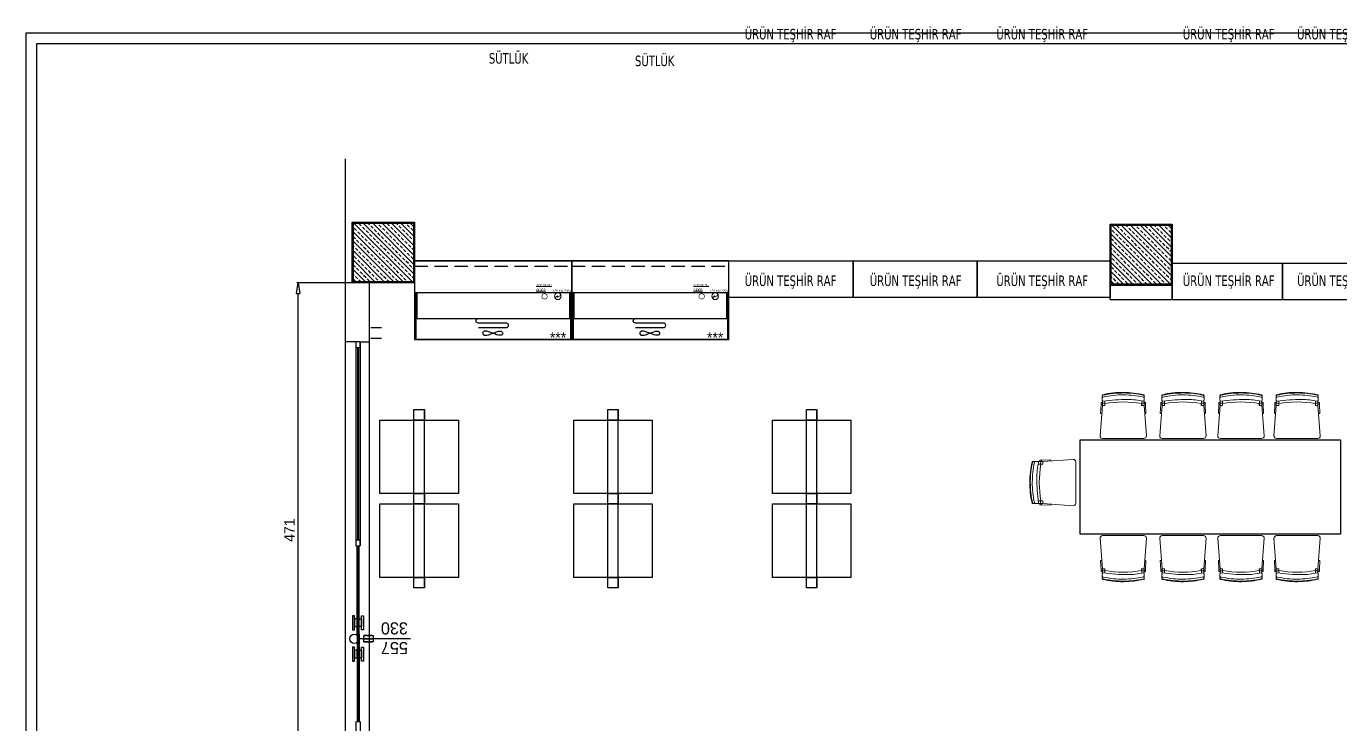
# Model space of a CAD drawing. Header units: millimetres. Extents: x 7703 to 16070, y -6855 to 95.
# Drawn here: x 12039 to 13294, y -4614 to -3948 of the extents above; entities that cross this region are included whole.
import ezdxf

# ---------------------------------------------------------------- set-up
doc = ezdxf.new("R2010")
doc.units = ezdxf.units.MM
doc.linetypes.add('DASHED', pattern=[19.05, 12.7, -6.35])
for name, color, linetype in [('Ar-MECH-SHAFT', 4, 'Continuous'), ('Cember', 7, 'Continuous'), ('Cizgi', 7, 'Continuous'), ('Giydirme_Cephe', 7, 'Continuous'), ('Kıtc-002 Çizgi', 7, 'Continuous'), ('Kıtc-012 Elk Tes Ölçü', 1, 'Continuous'), ('Kıtc-014 Elk Tes İşaretler', 1, 'Continuous'), ('Kıtc-025 Antet', 7, 'Continuous'), ('Kıtc-031 Müşteri Mevcut', 30, 'Continuous'), ('YAZI', 7, 'Continuous')]:
    doc.layers.add(name, color=color, linetype=linetype)
doc.layers.add('TEFRIS', color=9, linetype='Continuous', lineweight=0)
doc.layers.add('TES_SU', color=150, linetype='Continuous', lineweight=25)
doc.styles.add('01_1', font='HELVL.shx', dxfattribs={"width": 0.7, "height": 1.8})
doc.styles.get("Standard").update_dxf_attribs({"font": 'stylu.ttf', "height": 10})
doc.dimstyles.new('ISO-25', dxfattribs={"dimtxt": 2.5, "dimasz": 5, "dimexe": 1.25, "dimexo": 0.625, "dimtad": 1, "dimdec": 0, "dimtxsty": 'Standard', "dimblk": 'ARCHTICK', "dimcen": 2.5, "dimclrd": 256, "dimclre": 256, "dimclrt": 256, "dimadec": 0, "dimazin": 0, "dimtfac": 1, "dimtdec": 0, "dimtmove": 0, "dimatfit": 3, "dimldrblk": 'ARCHTICK', "dimfxl": 1, "dimlwd": -1, "dimlwe": -1, "dimarcsym": 0})

# ---------------------------------------------------------------- blocks, each defined once
blk = doc.blocks.new('FDHJ')
at = {"layer": 'TEFRIS', "color": 22, "linetype": 'Continuous'}
for p, q in [((3089.1, 2399.9), (3091.3, 2370.8)), ((3091.5, 2402.4), (3130.9, 2402.4)), ((3133.3, 2399.9), (3131.1, 2370.8)), ((3090, 2369.8), (3089.6, 2378.5)), ((3089.6, 2378.5), (3090.7, 2378.5)), ((3132.8, 2378.5), (3131.7, 2378.5)), ((3132.4, 2369.8), (3132.8, 2378.5)), ((3090, 2368.2), (3090, 2369.8)), ((3090, 2369.8), (3091.3, 2369.8)), ((3090, 2368.2), (3091.3, 2368.2)), ((3091.1, 2362.2), (3091.1, 2366)), ((3091.1, 2362.2), (3091.1, 2366)), ((3091.1, 2362.2), (3091.1, 2361.4)), ((3091.3, 2370.8), (3091.3, 2366.6)), ((3091.3, 2370.8), (3093.7, 2370.8)), ((3091.3, 2368.8), (3093.6, 2368.8)), ((3093.6, 2366.5), (3093.6, 2370.8)), ((3093.7, 2369), (3093.7, 2370.8)), ((3128.7, 2369), (3128.7, 2370.8)), ((3128.7, 2370.8), (3131.1, 2370.8)), ((3128.8, 2366.5), (3128.8, 2370.8)), ((3128.8, 2368.8), (3131.1, 2368.8)), ((3131.1, 2370.8), (3131.1, 2366.6)), ((3132.4, 2369.8), (3131.1, 2369.8)), ((3132.4, 2368.2), (3131.1, 2368.2)), ((3131.3, 2362.2), (3131.3, 2366)), ((3131.3, 2362.2), (3131.3, 2366)), ((3131.3, 2362.2), (3131.3, 2361.4)), ((3132.4, 2368.2), (3132.4, 2369.8))]:
    blk.add_line(p, q, dxfattribs=at)
for centre, radius, start, end in [((3091.5, 2400), 2.4, 90, 184.3987), ((3130.9, 2400), 2.4, 355.6013, 90), ((3091.9, 2366), 0.8, 77.4176, 180), ((3091.9, 2362.2), 0.8, 73.69, 180), ((3091.6, 2361.9), 0.532, 185.0329, 231.405), ((3091.9, 2361.4), 0.8, 180, 253.1643), ((3092, 2362.4), 1.17, 232.2719, 260.8673), ((3110.6, 2440.5), 82, 256.6264, 270.1171), ((3110.6, 2440.5), 81.5, 256.655, 270.117), ((3106.8, 2433.4), 68.2, 257.5192, 270.1008), ((3110.6, 2444), 83.1, 257.1293, 270.1154), ((3111.2, 2480.8), 113.2, 261.1082, 278.8918), ((3107.1, 2533.5), 168.3, 269.9289, 277.9379), ((3111, 2451.5), 90.7, 269.8879, 282.3212), ((3111, 2447.8), 88.8, 269.8862, 282.7841), ((3111, 2447.7), 89.3, 269.886, 282.8161), ((3130.5, 2362.2), 0.8, 0, 106.31), ((3130.5, 2366), 0.8, 0, 102.5824), ((3130.4, 2362.4), 1.17, 279.1327, 307.7281), ((3130.5, 2361.4), 0.8, 286.8357, 0), ((3130.8, 2361.9), 0.532, 308.595, 354.9671)]:
    blk.add_arc(centre, radius, start, end, dxfattribs=at)
blk = doc.blocks.new('_ClosedBlank')
at = {"color": 0, "linetype": 'ByBlock', "lineweight": -2}
for p, q in [((-1, 0.17), (0, 0)), ((-1, 0.17), (-1, -0.17)), ((0, 0), (-1, -0.17))]:
    blk.add_line(p, q, dxfattribs=at)
blk = doc.blocks.new('*D154')
at = {"layer": 'Defpoints', "color": 0, "transparency": 16777216}
for p in [(12298.5, -4193.1), (12366.7, -4193.1), (12351.6, -4664.5)]:
    blk.add_point(p, dxfattribs=at)
at = {"layer": 'Kıtc-012 Elk Tes Ölçü', "transparency": 16777216}
for p, q in [((12366, -4193.1), (12297.3, -4193.1)), ((12298.5, -4654.5), (12298.5, -4203.1)), ((12351, -4664.5), (12297.3, -4664.5))]:
    blk.add_line(p, q, dxfattribs=at)
at = {"layer": 'Kıtc-012 Elk Tes Ölçü', "transparency": 16777216, "xscale": 10, "yscale": 10, "zscale": 10}
for p, rotation in [((12298.5, -4193.1), 90), ((12298.5, -4664.5), 270)]:
    blk.add_blockref('_ClosedBlank', p, dxfattribs=dict(at, rotation=rotation))
at = {"layer": 'Kıtc-012 Elk Tes Ölçü', "transparency": 16777216, "insert": (12290.2, -4428.8), "char_height": 10, "attachment_point": 5, "rotation": 90}
blk.add_mtext('471', dxfattribs=at)
blk = doc.blocks.new('A$C29431E44')
at = {"layer": 'Kıtc-014 Elk Tes İşaretler', "linetype": 'Continuous', "lineweight": 0}
for p, q in [((2.9, 3.7), (1, 2.3)), ((1, 2.2), (2.8, 3.5)), ((1, 2.3), (1, 2.2)), ((2.8, 3.5), (2.9, 2.3)), ((3, 2.5), (2.9, 3.7)), ((2.9, 2.3), (5.2, 3.5)), ((5.2, 3.6), (3, 2.5)), ((5.7, 3.8), (5.1, 3.8)), ((5.1, 3.8), (5.2, 3.6)), ((5.2, 3.6), (5.3, 3.4)), ((5.2, 3.5), (5.2, 3.6)), ((5.3, 3.4), (5.7, 3.8))]:
    blk.add_line(p, q, dxfattribs=at)
blk.add_circle((3.2, 3.2), 3.16, dxfattribs=at)
blk = doc.blocks.new('v-sg')
at = {"layer": 'TES_SU', "linetype": 'Continuous', "const_width": 1.2}
blk.add_lwpolyline([(-5, 0, 1), (5, 0, 1)], format="xyb", close=True, dxfattribs=at)
blk = doc.blocks.new('A$C32DF704E')
at = {"layer": 'Kıtc-031 Müşteri Mevcut'}
for p, q in [((65.1, 14.2), (64.9, 13.5)), ((64.9, 13.5), (65.1, 12.8)), ((65.6, 14.9), (65.1, 14.2)), ((65.1, 12.8), (65.6, 12.1)), ((66.4, 15.3), (65.6, 14.9)), ((67.5, 15.5), (66.4, 15.3)), ((69, 15.3), (67.5, 15.5)), ((70.7, 14.9), (69, 15.3)), ((72.6, 14.2), (70.7, 14.9)), ((70.7, 12.1), (72.6, 12.8)), ((74.5, 13.5), (72.6, 14.2)), ((72.6, 12.8), (74.5, 13.5)), ((74.5, 13.5), (76.5, 14.2)), ((76.5, 12.8), (74.5, 13.5)), ((76.5, 14.2), (78.3, 14.9)), ((78.3, 12.1), (76.5, 12.8)), ((78.3, 14.9), (80, 15.3)), ((80, 15.3), (81.5, 15.5)), ((81.5, 15.5), (82.6, 15.3)), ((82.6, 15.3), (83.4, 14.9)), ((83.4, 14.9), (83.9, 14.2)), ((83.9, 12.8), (83.4, 12.1)), ((83.9, 14.2), (84.1, 13.5)), ((84.1, 13.5), (83.9, 12.8)), ((65.6, 12.1), (66.4, 11.7)), ((66.4, 11.7), (67.5, 11.5)), ((67.5, 11.5), (69, 11.7)), ((69, 11.7), (70.7, 12.1)), ((80, 11.7), (78.3, 12.1)), ((81.5, 11.5), (80, 11.7)), ((82.6, 11.7), (81.5, 11.5)), ((83.4, 12.1), (82.6, 11.7))]:
    blk.add_line(p, q, dxfattribs=at)
for points in [[(0, 7.4), (150, 7.4), (150, 82.4), (0, 82.4)], [(0.8, 52.4), (1.3, 52.4), (1.3, 7.4), (0.8, 7.4)], [(149.3, 52.4), (148.8, 52.4), (148.8, 7.4), (149.3, 7.4)], [(2.3, 7.9), (147.8, 7.9), (147.8, 7.4), (2.3, 7.4)]]:
    blk.add_lwpolyline(points, close=True, dxfattribs=at)
at = {"layer": 'Kıtc-031 Müşteri Mevcut', "linetype": 'DASHED'}
blk.add_lwpolyline([(0, 77.4), (150, 77.4)], dxfattribs=at)
at = {"layer": 'Kıtc-031 Müşteri Mevcut'}
for points in [[(0, 52.4), (150, 52.4)], [(2, 52.4), (2, 27.4), (148, 27.4), (148, 52.4)]]:
    blk.add_lwpolyline(points, dxfattribs=at)
for points in [[(87.6, 23.1), (60.9, 23.1, -1), (60.9, 27.5)], [(60.9, 18.8), (87.6, 18.8, 1), (87.6, 23.1)]]:
    blk.add_lwpolyline(points, format="xyb", dxfattribs=at)
at = {"layer": 'Kıtc-031 Müşteri Mevcut', "linetype": 'Continuous', "xscale": 0.5098698804018752, "yscale": 0.5098698804018752, "zscale": 0.5098698804018752}
blk.add_blockref('v-sg', (124, 48.6), dxfattribs=at)
at = {"layer": 'Kıtc-031 Müşteri Mevcut'}
blk.add_blockref('A$C29431E44', (133.6, 45.5), dxfattribs=at)
blk.add_text('***', height=10, dxfattribs=at).set_placement((129.1, 4.3))
at = {"layer": 'Kıtc-031 Müşteri Mevcut', "lineweight": 5, "char_height": 2, "attachment_point": 1}
for s, insert in [('{\\L\\C5;SOĞUK SU}', (116.1, 60.3)), ('{\\L\\C5;GİDER}', (116.1, 55.9))]:
    blk.add_mtext_dynamic_manual_height_columns(s, width=14.942, gutter_width=50, heights=[0], dxfattribs=dict(at, insert=insert))
at = {"layer": 'Kıtc-031 Müşteri Mevcut', "lineweight": 15, "insert": (131.3, 55), "char_height": 2, "attachment_point": 1}
blk.add_mtext_dynamic_manual_height_columns('{\\f@Arial Unicode MS|b0|i0|c162|p34;1,25 KW 220V }', width=40.718, gutter_width=50, heights=[0], dxfattribs=at)

msp = doc.modelspace()

# ---------------------------------------------------------------- hatches: boundary and pattern name
h = msp.add_hatch()
h.set_pattern_fill('ANSI33', color=256, angle=90)
h.set_pattern_definition([(135, (18914.3914, 4729.2874), (-4.490128, -4.490128), []), (135, (18914.3914, 4733.7776), (-4.490128, -4.490128), [3.175, -1.5875])])
h.paths.add_polyline_path([(12351.2, -4192.1), (12408.7, -4192.1), (12408.7, -4136.1), (12351.2, -4136.1)])
h = msp.add_hatch()
h.set_pattern_fill('ANSI33', color=256, angle=90)
h.set_pattern_definition([(135, (19637.8946, 4727.2874), (-4.490128, -4.490128), []), (135, (19637.8946, 4731.7776), (-4.490128, -4.490128), [3.175, -1.5875])])
h.paths.add_polyline_path([(13074.7, -4194.1), (13131.7, -4194.1), (13131.7, -4138.1), (13074.7, -4138.1)])

# ---------------------------------------------------------------- linework, layer by layer
at = {"color": 0}
for p, q in [((12343.7, -4249.1), (12343.7, -4074.7)), ((12409.7, -4172.1), (13073.7, -4172.1)), ((12366.7, -4249.1), (12366.7, -4193.1)), ((12353.7, -4249.1), (12343.7, -4249.1)), ((12343.7, -4806.3), (12343.7, -4249.1)), ((12357.7, -4249.1), (12366.7, -4249.1)), ((12366.7, -4806.4), (12366.7, -4249.1))]:
    msp.add_line(p, q, dxfattribs=at)
at = {"color": 22, "linetype": 'ByBlock'}
for p, q in [((12368, -4235.7), (12378, -4235.7)), ((12368, -4245.7), (12378, -4245.7)), ((12409.1, -4483.8), (12409.1, -4313.8)), ((12419.1, -4483.8), (12419.1, -4313.8)), ((12594.1, -4483.8), (12594.1, -4313.8)), ((12604.1, -4483.8), (12604.1, -4313.8)), ((12783.7, -4483.8), (12783.7, -4313.8)), ((12793.7, -4483.8), (12793.7, -4313.8)), ((12409.1, -4473.8), (12419.1, -4473.8)), ((12594.1, -4473.8), (12604.1, -4473.8)), ((12783.7, -4473.8), (12793.7, -4473.8))]:
    msp.add_line(p, q, dxfattribs=at)
for p, q in [((12353.7, -4249.1), (12353.7, -4443.8)), ((12357.7, -4249.1), (12357.7, -4443.8)), ((12353.7, -4611.4), (12353.7, -4806.4)), ((12357.7, -4611.4), (12357.7, -4806.4))]:
    msp.add_line(p, q)
at = {"color": 4}
for p, q in [((12355.1, -4254.6), (12355.1, -4438.3)), ((12355.7, -4254.6), (12355.7, -4438.3)), ((12356.2, -4254.6), (12356.2, -4438.3)), ((12354.7, -4527.8), (12354.7, -4443.8)), ((12355.7, -4527.8), (12355.7, -4443.8)), ((12356.7, -4527.8), (12356.7, -4443.8)), ((12354.7, -4527.8), (12354.7, -4611.8)), ((12355.7, -4527.8), (12355.7, -4611.8)), ((12356.7, -4527.8), (12356.7, -4611.8))]:
    msp.add_line(p, q, dxfattribs=at)
for points in [[(12350.2, -4193.1), (12350.2, -4135.1), (12409.7, -4135.1), (12409.7, -4193.1)], [(12351.2, -4192.1), (12351.2, -4136.1), (12408.7, -4136.1), (12408.7, -4192.1)], [(12351.2, -4192.1), (12351.2, -4136.1), (12408.7, -4136.1), (12408.7, -4192.1)], [(13073.7, -4195.1), (13073.7, -4137.1), (13132.7, -4137.1), (13132.7, -4195.1)], [(13074.7, -4194.1), (13074.7, -4138.1), (13131.7, -4138.1), (13131.7, -4194.1)], [(13074.7, -4194.1), (13074.7, -4138.1), (13131.7, -4138.1), (13131.7, -4194.1)], [(12353.7, -4249.1), (12353.7, -4254.6), (12357.7, -4254.6), (12357.7, -4249.1)], [(12353.7, -4249.1), (12353.7, -4254.6), (12357.7, -4254.6), (12357.7, -4249.1)], [(12353.7, -4438.3), (12353.7, -4443.8), (12357.7, -4443.8), (12357.7, -4438.3)]]:
    msp.add_lwpolyline(points, close=True)
at = {"color": 251, "linetype": 'ByBlock'}
for points in [[(12828.2, -4172.1), (12828.2, -4207.1), (12709.7, -4207.1), (12709.7, -4172.1)], [(12946.8, -4172.1), (12946.8, -4207.1), (12828.2, -4207.1), (12828.2, -4172.1)], [(13073.7, -4172.1), (13073.7, -4207.1), (12946.8, -4207.1), (12946.8, -4172.1)], [(13238, -4174.1), (13238, -4209.1), (13132.7, -4209.1), (13132.7, -4174.1)], [(13349.7, -4174.1), (13349.7, -4209.1), (13238, -4209.1), (13238, -4174.1)], [(13045.1, -4342.7), (13293.5, -4342.7), (13293.5, -4432.7), (13045.1, -4432.7)]]:
    msp.add_lwpolyline(points, close=True, dxfattribs=at)
at = {"color": 1, "linetype": 'ByBlock'}
msp.add_lwpolyline([(13132.7, -4209.1), (13073.7, -4209.1), (13073.7, -4195.1), (13132.7, -4195.1)], close=True, dxfattribs=at)
at = {"color": 22, "linetype": 'ByBlock'}
for points in [[(12409.1, -4323.8), (12409.1, -4313.8), (12419.1, -4313.8), (12419.1, -4323.8)], [(12594.1, -4323.8), (12594.1, -4313.8), (12604.1, -4313.8), (12604.1, -4323.8)], [(12783.7, -4323.8), (12783.7, -4313.8), (12793.7, -4313.8), (12793.7, -4323.8)], [(12376.6, -4323.8), (12451.6, -4323.8), (12451.6, -4393.8), (12376.6, -4393.8)], [(12561.6, -4323.8), (12636.6, -4323.8), (12636.6, -4393.8), (12561.6, -4393.8)], [(12751.2, -4323.8), (12826.2, -4323.8), (12826.2, -4393.8), (12751.2, -4393.8)], [(12376.6, -4403.8), (12451.6, -4403.8), (12451.6, -4473.8), (12376.6, -4473.8)], [(12409.1, -4403.8), (12409.1, -4393.8), (12419.1, -4393.8), (12419.1, -4403.8)], [(12561.6, -4403.8), (12636.6, -4403.8), (12636.6, -4473.8), (12561.6, -4473.8)], [(12594.1, -4403.8), (12594.1, -4393.8), (12604.1, -4393.8), (12604.1, -4403.8)], [(12751.2, -4403.8), (12826.2, -4403.8), (12826.2, -4473.8), (12751.2, -4473.8)], [(12783.7, -4403.8), (12783.7, -4393.8), (12793.7, -4393.8), (12793.7, -4403.8)]]:
    msp.add_lwpolyline(points, close=True, dxfattribs=at)
for points in [[(12419.1, -4473.8), (12419.1, -4483.8), (12409.1, -4483.8), (12409.1, -4473.8)], [(12604.1, -4473.8), (12604.1, -4483.8), (12594.1, -4483.8), (12594.1, -4473.8)], [(12793.7, -4473.8), (12793.7, -4483.8), (12783.7, -4483.8), (12783.7, -4473.8)]]:
    msp.add_lwpolyline(points, dxfattribs=at)
at = {"color": 0}
for points in [[(12352.2, -4523.9), (12352.2, -4510.6), (12350.4, -4510.6), (12350.4, -4523.9)], [(12354.7, -4520.8), (12354.7, -4513.3), (12352.2, -4513.3), (12352.2, -4520.8)], [(12356.7, -4520.8), (12356.7, -4513.3), (12359.1, -4513.3), (12359.1, -4520.8)], [(12359.1, -4523.9), (12359.1, -4510.6), (12361, -4510.6), (12361, -4523.9)], [(12352.2, -4553.7), (12352.2, -4540.5), (12350.4, -4540.5), (12350.4, -4553.7)], [(12359.1, -4553.7), (12359.1, -4540.5), (12361, -4540.5), (12361, -4553.7)], [(12354.7, -4550.6), (12354.7, -4543.1), (12352.2, -4543.1), (12352.2, -4550.6)], [(12356.7, -4550.6), (12356.7, -4543.1), (12359.1, -4543.1), (12359.1, -4550.6)]]:
    msp.add_lwpolyline(points, close=True, dxfattribs=at)
at = {"layer": 'Cember', "linetype": 'Continuous', "lineweight": -3}
msp.add_circle((12352.2, -4532.4), 4.43, dxfattribs=at)
at = {"layer": 'Cizgi', "linetype": 'Continuous', "lineweight": -3}
msp.add_lwpolyline([(12405.8, -4532.4), (12356.6, -4532.4)], dxfattribs=at)
at = {"layer": 'Giydirme_Cephe', "linetype": 'Continuous', "lineweight": -3}
for points in [[(12362.2, -4532.4), (12358.3, -4532.4)], [(12362.2, -4532.4), (12358.3, -4532.4)], [(12362.2, -4532.4), (12358.3, -4532.4)], [(12362.2, -4532.4), (12358.3, -4532.4)], [(12362.2, -4532.4), (12358.3, -4532.4)], [(12362.2, -4532.4), (12358.3, -4532.4)], [(12362.2, -4532.4), (12358.3, -4532.4)], [(12362.2, -4532.4), (12358.3, -4532.4)], [(12362.2, -4532.4), (12358.3, -4532.4)], [(12362.2, -4532.4), (12358.3, -4532.4)], [(12362.2, -4532.4), (12358.3, -4532.4)], [(12362.2, -4532.4), (12358.3, -4532.4)], [(12361.3, -4535.3), (12361.3, -4529.4)], [(12361.3, -4529.4), (12370.2, -4529.4)], [(12361.3, -4535.3), (12361.3, -4529.4)], [(12361.3, -4529.4), (12370.2, -4529.4)], [(12369.2, -4529.4), (12361.3, -4529.4)], [(12361.3, -4529.4), (12369.2, -4529.4)], [(12361.3, -4535.3), (12361.3, -4529.4)], [(12361.3, -4529.4), (12370.2, -4529.4)], [(12361.3, -4535.3), (12361.3, -4529.4)], [(12361.3, -4529.4), (12370.2, -4529.4)], [(12369.2, -4529.4), (12361.3, -4529.4)], [(12361.3, -4529.4), (12369.2, -4529.4)], [(12361.3, -4535.3), (12361.3, -4529.4)], [(12361.3, -4529.4), (12370.2, -4529.4)], [(12361.3, -4535.3), (12361.3, -4529.4)], [(12361.3, -4529.4), (12370.2, -4529.4)], [(12370.2, -4532.4), (12361.3, -4532.4)], [(12361.3, -4532.4), (12370.2, -4532.4)], [(12370.2, -4532.4), (12361.3, -4532.4)], [(12361.3, -4532.4), (12370.2, -4532.4)], [(12370.2, -4532.4), (12361.3, -4532.4)], [(12361.3, -4532.4), (12370.2, -4532.4)], [(12370.2, -4532.4), (12361.3, -4532.4)], [(12361.3, -4532.4), (12370.2, -4532.4)], [(12370.2, -4535.3), (12361.3, -4535.3)], [(12370.2, -4535.3), (12361.3, -4535.3)], [(12370.2, -4535.3), (12361.3, -4535.3)], [(12370.2, -4535.3), (12361.3, -4535.3)], [(12369.2, -4535.3), (12361.3, -4535.3)], [(12361.3, -4535.3), (12369.2, -4535.3)], [(12370.2, -4535.3), (12361.3, -4535.3)], [(12370.2, -4535.3), (12361.3, -4535.3)], [(12369.2, -4535.3), (12361.3, -4535.3)], [(12361.3, -4535.3), (12369.2, -4535.3)], [(12370.2, -4529.4), (12370.2, -4535.3)], [(12370.2, -4529.4), (12370.2, -4535.3)], [(12370.2, -4529.4), (12370.2, -4535.3)], [(12370.2, -4529.4), (12370.2, -4535.3)], [(12370.2, -4529.4), (12370.2, -4535.3)], [(12370.2, -4529.4), (12370.2, -4535.3)], [(12390, -4532.4), (12370.2, -4532.4)]]:
    msp.add_lwpolyline(points, dxfattribs=at)
at = {"layer": 'Kıtc-025 Antet'}
for points in [[(16070, -3954.7), (16070, -6855.2), (12039, -6855.2), (12039, -3954.7)], [(16060, -3964.7), (16060, -6845.2), (12049, -6845.2), (12049, -3964.7)]]:
    msp.add_lwpolyline(points, close=True, dxfattribs=at)

# ---------------------------------------------------------------- block references
for p, rotation in [((16197.3, -1939), 180), ((16254.3, -1939), 180), ((16309.7, -1939), 180), ((16363.3, -1939), 180), ((10638.4, -1272.2), 270)]:
    msp.add_blockref('FDHJ', p, dxfattribs=dict(rotation=rotation))
at = {"xscale": -1}
for p in [(16197.3, -6836.4), (16254.3, -6836.4), (16309.7, -6836.4), (16363.3, -6836.4)]:
    msp.add_blockref('FDHJ', p, dxfattribs=at)
at = {"layer": 'Kıtc-002 Çizgi'}
for p in [(12409.7, -4254.5), (12559.7, -4254.5)]:
    msp.add_blockref('A$C32DF704E', p, dxfattribs=at)

# ---------------------------------------------------------------- texts
at = {"layer": 'Ar-MECH-SHAFT', "ltscale": 0.1, "char_height": 10, "width": 130.84, "attachment_point": 9, "style": '01_1'}
for s, insert in [('{\\fVerdana|b0|i0|c162|p34;\\C224;ÜRÜN TEŞHİR RAF}', (12812.3, -3963.5)), ('{\\fVerdana|b0|i0|c162|p34;\\C224;ÜRÜN TEŞHİR RAF}', (12931.7, -3963.5)), ('{\\fVerdana|b0|i0|c162|p34;\\C224;ÜRÜN TEŞHİR RAF}', (13052.5, -3963.5)), ('{\\fVerdana|b0|i0|c162|p34;\\C224;ÜRÜN TEŞHİR RAF}', (13230.5, -3963.5)), ('{\\fVerdana|b0|i0|c162|p34;\\C224;ÜRÜN TEŞHİR RAF}', (13339.6, -3963.5)), ('{\\fVerdana|b0|i0|c162|p34;\\C224;SÜTLÜK}', (12518.2, -3984.1)), ('{\\fVerdana|b0|i0|c162|p34;\\C224;SÜTLÜK}', (12657.7, -3986.5)), ('{\\fVerdana|b0|i0|c162|p34;\\C224;ÜRÜN TEŞHİR RAF}', (12812.3, -4198.6)), ('{\\fVerdana|b0|i0|c162|p34;\\C224;ÜRÜN TEŞHİR RAF}', (12931.7, -4198.6)), ('{\\fVerdana|b0|i0|c162|p34;\\C224;ÜRÜN TEŞHİR RAF}', (13052.5, -4198.6)), ('{\\fVerdana|b0|i0|c162|p34;\\C224;ÜRÜN TEŞHİR RAF}', (13230.5, -4198.6)), ('{\\fVerdana|b0|i0|c162|p34;\\C224;ÜRÜN TEŞHİR RAF}', (13339.6, -4198.6))]:
    msp.add_mtext(s, dxfattribs=dict(at, insert=insert))
at = {"layer": 'YAZI', "linetype": 'Continuous', "lineweight": -3}
for s, p in [('330', (12403.3, -4516.7)), ('557', (12403.3, -4535.5))]:
    msp.add_text(s, height=11.56, rotation=180, dxfattribs=at).set_placement(p)

# ---------------------------------------------------------------- dimensions: what is measured, and where the dimension line sits
at = {"layer": 'Kıtc-012 Elk Tes Ölçü'}
dim = msp.add_linear_dim(base=(12298.5, -4193.1), p1=(12351.6, -4664.5), p2=(12366.7, -4193.1), angle=90, dimstyle='ISO-25', override={"dimtxt": 10, "dimasz": 10, "dimgap": 3, "dimblk": 'ClosedBlank', "dimcen": 5, "dimtmove": 1, "dimldrblk": 'ClosedBlank', "dimfxl": 0, "dimtfillclr": 256}, dxfattribs=at)
dim.commit()
dim.dimension.update_dxf_attribs({"geometry": '*D154', "text_midpoint": (12290.2, -4428.8)})

doc.saveas('drawing.dxf')
